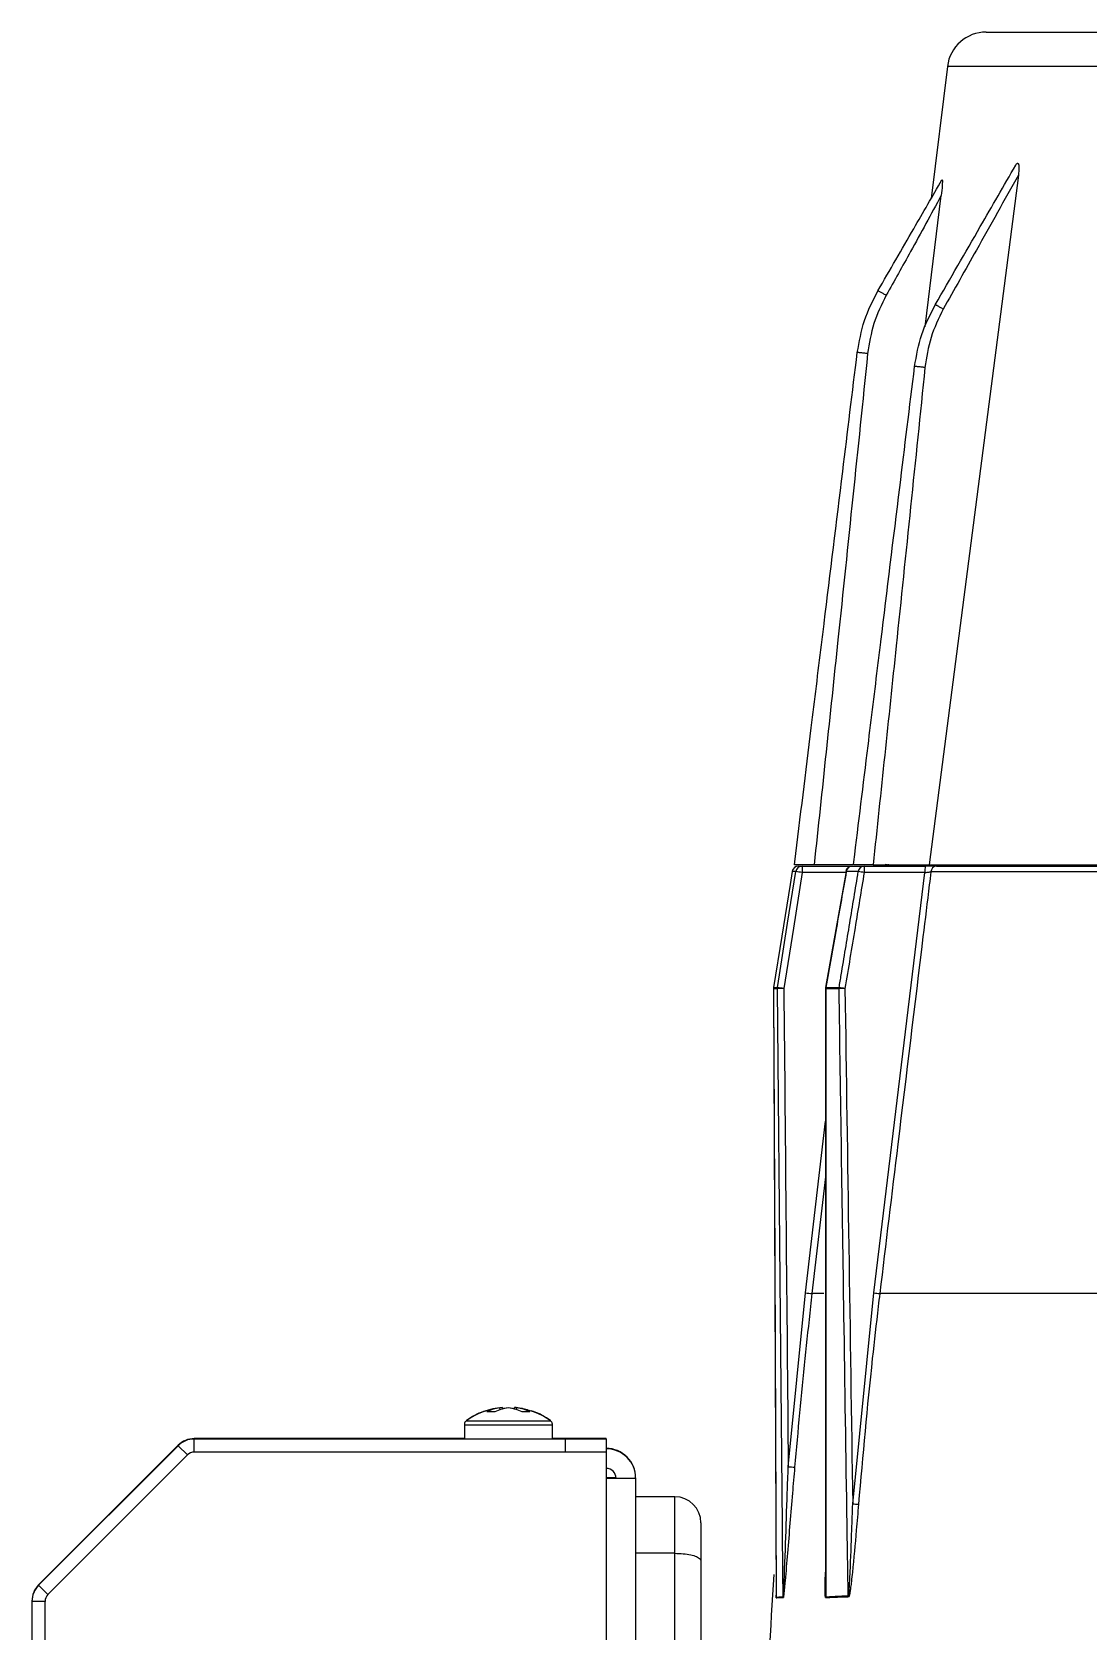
# Model space of a CAD drawing. Extents: x 12.3 to 108.7, y 1.1 to 80.4.
# Drawn here: x 42.884 to 46.12, y 69.043 to 73.943 of the extents above; entities that cross this region are included whole.
import ezdxf

# ---------------------------------------------------------------- set-up
doc = ezdxf.new("R2010")
doc.units = 0
doc.header["$MEASUREMENT"] = 0
doc.layers.add('OBJECT', color=7, linetype='CONTINUOUS')

msp = doc.modelspace()

# ---------------------------------------------------------------- linework, layer by layer
at = {"layer": 'OBJECT'}
for p, q in [((45.8085, 73.9432), (46.286, 73.9432)), ((45.6893, 73.8378), (45.6397, 73.4335)), ((46.2681, 73.8378), (45.6893, 73.8378)), ((45.9067, 73.5052), (45.633, 71.3932)), ((45.6214, 73.04), (45.6703, 73.4422)), ((45.398, 71.3932), (45.2809, 71.3932)), ((45.4617, 71.3932), (45.633, 71.3932)), ((45.633, 71.3932), (49.7653, 71.3932)), ((45.2135, 71.372), (45.2134, 71.372)), ((45.2245, 71.372), (45.2135, 71.372)), ((45.2332, 71.3889), (45.2441, 71.3889)), ((45.3783, 71.3692), (45.2439, 71.3692)), ((45.2441, 71.3889), (45.3978, 71.3889)), ((45.3788, 71.3722), (45.3156, 71.0169)), ((45.4163, 71.372), (45.3795, 71.372)), ((45.3978, 71.3889), (45.4343, 71.3889)), ((45.6206, 71.3692), (45.4342, 71.3692)), ((45.4343, 71.3889), (45.6207, 71.3889)), ((45.4642, 70.0817), (45.6206, 71.3692)), ((47.6792, 71.3712), (45.6386, 71.3712)), ((45.6563, 71.3889), (47.6792, 71.3889)), ((45.1562, 71.0133), (45.1561, 71.0134)), ((45.1685, 71.0133), (45.1562, 71.0133)), ((45.1565, 71.0166), (45.1564, 71.0166)), ((45.1565, 71.0166), (45.1687, 71.0166)), ((45.3573, 71.0133), (45.3166, 71.0133)), ((45.3168, 71.0166), (45.3575, 71.0166)), ((45.2549, 70.0817), (45.3153, 70.6073)), ((45.3153, 70.437), (45.2743, 70.0797)), ((45.2016, 69.5495), (45.2549, 70.0817)), ((45.3105, 70.0797), (45.2743, 70.0797)), ((45.399, 69.436), (45.4642, 70.0817)), ((47.6792, 70.0797), (45.482, 70.0797)), ((44.3187, 69.7242), (44.318, 69.73)), ((44.326, 69.7265), (44.3256, 69.731)), ((44.3256, 69.731), (44.326, 69.7265)), ((44.3439, 69.73), (44.3439, 69.73)), ((44.3623, 69.731), (44.3618, 69.7265)), ((44.3618, 69.7265), (44.3623, 69.731)), ((44.3691, 69.7242), (44.3699, 69.73)), ((44.2089, 69.6789), (44.2089, 69.6779)), ((44.2089, 69.6779), (44.2089, 69.6345)), ((44.2089, 69.6779), (44.4789, 69.6779)), ((44.2152, 69.6911), (44.2166, 69.6911)), ((44.2152, 69.6901), (44.4727, 69.6901)), ((44.2676, 69.7182), (44.2676, 69.7182)), ((44.4132, 69.7206), (44.4202, 69.7182)), ((44.4202, 69.7182), (44.4132, 69.7206)), ((44.4202, 69.7182), (44.4202, 69.7182)), ((44.4713, 69.6911), (44.4727, 69.6911)), ((44.4789, 69.6779), (44.4789, 69.6789)), ((44.4789, 69.6345), (44.4789, 69.6779)), ((43.3813, 69.6356), (43.3813, 69.6344)), ((44.2089, 69.6356), (43.3813, 69.6356)), ((44.5189, 69.6344), (43.3813, 69.6344)), ((43.3813, 69.5944), (43.3813, 69.6344)), ((43.6289, 69.6355), (43.5039, 69.6355)), ((43.5039, 69.6355), (43.5039, 69.6354)), ((43.5039, 69.6354), (43.6289, 69.6354)), ((43.6289, 69.6352), (43.5039, 69.6352)), ((43.5039, 69.6352), (43.5039, 69.6351)), ((43.5039, 69.6351), (43.6289, 69.6351)), ((43.6289, 69.635), (43.5039, 69.635)), ((43.5039, 69.635), (43.5039, 69.6348)), ((43.5039, 69.6348), (43.6289, 69.6348)), ((43.6289, 69.6347), (43.5039, 69.6347)), ((43.5039, 69.6347), (43.5039, 69.6345)), ((43.5039, 69.6345), (43.6289, 69.6345)), ((43.6289, 69.6354), (43.6289, 69.6355)), ((43.6289, 69.6351), (43.6289, 69.6352)), ((43.6289, 69.6348), (43.6289, 69.635)), ((43.6289, 69.6345), (43.6289, 69.6347)), ((43.9339, 69.6355), (43.8089, 69.6355)), ((43.8089, 69.6355), (43.8089, 69.6354)), ((43.8089, 69.6354), (43.9339, 69.6354)), ((43.9339, 69.6352), (43.8089, 69.6352)), ((43.8089, 69.6352), (43.8089, 69.6351)), ((43.8089, 69.6351), (43.9339, 69.6351)), ((43.9339, 69.635), (43.8089, 69.635)), ((43.8089, 69.635), (43.8089, 69.6348)), ((43.8089, 69.6348), (43.9339, 69.6348)), ((43.9339, 69.6347), (43.8089, 69.6347)), ((43.8089, 69.6347), (43.8089, 69.6345)), ((43.8089, 69.6345), (43.9339, 69.6345)), ((43.9339, 69.6354), (43.9339, 69.6355)), ((43.9339, 69.6351), (43.9339, 69.6352)), ((43.9339, 69.6348), (43.9339, 69.635)), ((43.9339, 69.6345), (43.9339, 69.6347)), ((44.2089, 69.6345), (44.4789, 69.6345)), ((44.5189, 69.6356), (44.4789, 69.6356)), ((44.6439, 69.6356), (44.5189, 69.6356)), ((44.5189, 69.6344), (44.6439, 69.6345)), ((44.5189, 69.5944), (44.5189, 69.6344)), ((44.6439, 69.6345), (44.6439, 69.6356)), ((44.6439, 69.6345), (44.6439, 69.5945)), ((43.3318, 69.6151), (42.9044, 69.1877)), ((43.3318, 69.6139), (42.9044, 69.1865)), ((42.9327, 69.1582), (43.3601, 69.5857)), ((43.3318, 69.6151), (43.3318, 69.6139)), ((43.3601, 69.5857), (43.3318, 69.6139)), ((44.5189, 69.5944), (43.3813, 69.5944)), ((44.6439, 69.5945), (44.5189, 69.5944)), ((44.6439, 69.6045), (44.6439, 69.5145)), ((44.6739, 69.5156), (44.6439, 69.5156)), ((44.6439, 69.5145), (44.6439, 65.6945)), ((44.6739, 69.5145), (44.7339, 69.5145)), ((44.7339, 69.5156), (44.7339, 69.5145)), ((44.7339, 69.5145), (44.7339, 65.6945)), ((44.8539, 69.4575), (44.7339, 69.4575)), ((44.8539, 69.2845), (44.8539, 69.4575)), ((44.9339, 69.3775), (44.9339, 69.2603)), ((44.8539, 69.2845), (44.7339, 69.2845)), ((44.8539, 68.9232), (44.8539, 69.2845)), ((44.9339, 69.2603), (44.9339, 68.9454)), ((42.9044, 69.1877), (42.9044, 69.1865)), ((42.9327, 69.1582), (42.9044, 69.1865)), ((42.8839, 69.1382), (42.8839, 69.137)), ((42.9239, 69.137), (42.8839, 69.137)), ((42.8839, 69.137), (42.8839, 66.0319)), ((42.9239, 66.0319), (42.9239, 69.137)), ((45.1858, 69.1517), (45.1856, 69.1703)), ((45.3853, 69.1551), (45.385, 69.1723))]:
    msp.add_line(p, q, dxfattribs=at)
at = {"layer": 'OBJECT', "flags": 128}
for points in [[(45.2135, 71.372), (45.2072, 71.3325), (45.1818, 71.1745), (45.1565, 71.0166)], [(45.1687, 71.0166), (45.1749, 71.0561), (45.1997, 71.2141), (45.2245, 71.372)], [(45.2439, 71.3692), (45.2172, 71.1993), (45.1881, 71.0138)], [(45.3795, 71.372), (45.3783, 71.3723), (45.3781, 71.3724)], [(45.5093, 71.3891), (45.5091, 71.389), (45.5069, 71.3889)], [(45.1561, 71.0134), (45.1583, 70.5438), (45.1649, 69.1494)], [(45.1562, 71.0133), (45.1564, 70.9733), (45.1572, 70.8134), (45.1601, 70.1735), (45.1649, 69.1498)], [(45.1856, 69.1703), (45.1852, 69.2103), (45.1837, 69.3702), (45.1777, 70.0101), (45.1685, 71.0133)], [(45.3152, 71.0135), (45.3153, 70.5447), (45.3157, 69.1838)], [(45.3166, 71.0133), (45.3154, 71.0134), (45.3152, 71.0135)], [(45.3168, 71.0166), (45.3157, 71.0169), (45.3155, 71.0169)], [(45.3166, 71.0133), (45.3166, 70.9733), (45.3166, 70.8134), (45.3167, 70.1735), (45.3169, 69.1509)], [(44.3256, 69.731), (44.3256, 69.7302), (44.3257, 69.7293), (44.3258, 69.728), (44.326, 69.7265), (44.326, 69.7265)], [(44.326, 69.7265), (44.326, 69.7266), (44.3258, 69.728), (44.3257, 69.7293), (44.3256, 69.7302), (44.3256, 69.731)], [(44.3618, 69.7265), (44.3618, 69.7265), (44.362, 69.728), (44.3621, 69.7293), (44.3622, 69.7302), (44.3623, 69.731)], [(44.3623, 69.731), (44.3622, 69.7302), (44.3621, 69.7293), (44.362, 69.728), (44.3618, 69.7266), (44.3618, 69.7265)], [(44.2676, 69.7182), (44.2674, 69.7185), (44.2673, 69.7186), (44.2672, 69.7187), (44.2672, 69.7188), (44.2672, 69.7187), (44.2673, 69.7186), (44.2674, 69.7185), (44.2676, 69.7182)], [(44.4202, 69.7182), (44.4204, 69.7185), (44.4205, 69.7186), (44.4206, 69.7187), (44.4206, 69.7188), (44.4206, 69.7187), (44.4205, 69.7186), (44.4204, 69.7185), (44.4202, 69.7182)], [(44.6739, 69.5156), (44.6615, 69.5156), (44.6439, 69.5156)], [(44.6439, 69.5145), (44.6615, 69.5145), (44.6784, 69.5145), (44.6939, 69.5145), (44.7076, 69.5145), (44.7187, 69.5145), (44.7271, 69.5145), (44.7322, 69.5145), (44.7339, 69.5145)], [(44.6439, 69.5145), (44.6498, 69.5145), (44.6554, 69.5145), (44.6606, 69.5145), (44.6651, 69.5145), (44.6689, 69.5145), (44.6716, 69.5145), (44.6733, 69.5145), (44.6739, 69.5145)]]:
    msp.add_lwpolyline(points, dxfattribs=at)
at = {"layer": 'OBJECT'}
for centre, radius, start, end in [((45.8085, 73.8232), 0.12, 90, 173), ((45.4965, 71.4039), 0.015, 270, 306.2387), ((45.499, 71.3782), 0.015, 46.401, 89.9984), ((45.4992, 71.3784), 0.0149, 45.1036, 89.9158), ((45.499, 71.3782), 0.015, 64.8103, 88.3539), ((45.5068, 71.3784), 0.0148, 45.0142, 89.8594), ((45.2332, 71.3689), 0.02, 90, 170.8781), ((45.2332, 71.369), 0.0199, 90.1518, 171.2612), ((45.2442, 71.369), 0.0199, 90.254, 171.4106), ((45.1747, 70.9539), 0.421, 80.5397, 83.2019), ((45.8042, 71.3741), 0.5603, 178.4863, 180.496), ((45.3978, 71.3689), 0.02, 90, 169.99), ((45.3984, 71.3698), 0.019, 91.8115, 173.5332), ((45.4351, 71.37), 0.0189, 92.2173, 174.042), ((45.3268, 70.735), 0.6433, 80.3872, 81.9961), ((45.9934, 71.3741), 0.5593, 178.4845, 180.4978), ((46.1809, 71.3741), 0.5603, 178.4863, 180.496), ((45.6573, 71.3702), 0.0187, 92.9954, 176.9666), ((45.1761, 71.0135), 0.02, 170.8872, 180.2624), ((45.1764, 71.0135), 0.0202, 171.0991, 180.3602), ((45.1887, 71.0135), 0.0202, 171.1441, 180.3667), ((45.1877, 70.6296), 0.3843, 89.936, 92.861), ((45.1188, 70.5978), 0.4218, 80.5431, 83.2011), ((45.3352, 71.0135), 0.02, 170.0437, 180.0068), ((45.3381, 71.0135), 0.0215, 171.6534, 180.3469), ((45.3791, 71.0135), 0.0218, 171.7942, 180.3453), ((45.3817, 70.4324), 0.5815, 90.6185, 92.4059), ((45.2683, 70.3797), 0.6431, 80.4133, 82.0279), ((45.3077, 70.5076), 0.4292, 262.9362, 265.5385), ((45.5443, 70.7257), 0.649, 262.9097, 264.4833), ((44.3439, 69.5107), 0.2208, 96.7602, 125.6682), ((44.3439, 69.5101), 0.2217, 94.745, 110.1217), ((44.3439, 69.5101), 0.2216, 94.744, 110.1216), ((44.3315, 69.6184), 0.1124, 96.8969, 118.4613), ((44.3593, 69.6048), 0.1261, 96.9992, 116.9731), ((44.3582, 69.6099), 0.121, 96.7609, 109.0129), ((44.3286, 69.6048), 0.1261, 63.027, 83.0009), ((44.3297, 69.6102), 0.1207, 70.971, 83.2555), ((44.3439, 69.51), 0.2217, 74.6559, 85.2542), ((44.3439, 69.51), 0.2217, 74.6407, 85.254), ((44.3439, 69.5107), 0.2208, 54.3318, 83.2398), ((44.3564, 69.6184), 0.1124, 61.5387, 83.1031), ((44.3439, 69.5117), 0.2208, 110.3311, 125.6682), ((44.29, 69.5828), 0.135, 84.8439, 95.1367), ((44.3979, 69.5828), 0.135, 84.8633, 95.1561), ((44.3439, 69.5117), 0.2208, 54.3318, 69.6689), ((43.3813, 69.5656), 0.07, 89.9994, 134.9999), ((43.3813, 69.5644), 0.07, 90.0005, 134.9995), ((43.3813, 69.5644), 0.03, 89.9993, 135.0001), ((44.6439, 69.5156), 0.09, 359.9998, 90.0002), ((44.6439, 69.5145), 0.09, 360, 90.0002), ((44.6439, 69.5145), 0.03, 360, 90.0006), ((45.2413, 69.9703), 0.4226, 264.6177, 267.2619), ((44.8539, 69.3775), 0.08, 0, 90), ((45.4522, 70.0641), 0.6303, 265.1546, 266.7806), ((42.9539, 69.1382), 0.07, 134.9993, 180.0005), ((42.9539, 69.137), 0.07, 134.9997, 180.0003), ((63.561, 67.9527), 18.4468, 176.06315, 179.15697), ((42.9539, 69.137), 0.03, 134.9989, 180.0004)]:
    msp.add_arc(centre, radius, start, end, dxfattribs=at)
for centre, major_axis, start_param, end_param in [((47.7091, 159.6646), (0.0272, 178.2838), 2.091219, 2.100712), ((47.71, 202.7003), (0.0296, 194.2345), 2.315806, 2.326914)]:
    msp.add_ellipse(centre, major_axis=major_axis, ratio=0.016211, start_param=start_param, end_param=end_param, dxfattribs=at)
for points, knots in [([(45.652, 73.1081), (45.6981, 73.1878), (45.7803, 73.3301), (45.8624, 73.4725), (45.8986, 73.5352)], [0, 0, 0, 0, 0.559998, 1, 1, 1, 1]), ([(45.9067, 73.5052), (45.8639, 73.4284), (45.7875, 73.2913), (45.7103, 73.1547), (45.6763, 73.0945)], [0, 0, 0, 0, 0.560013, 1, 1, 1, 1]), ([(45.8986, 73.5352), (45.8995, 73.5366), (45.9009, 73.5389), (45.903, 73.5408), (45.9047, 73.5414), (45.906, 73.5407), (45.9071, 73.5389), (45.9081, 73.5351), (45.9088, 73.5238), (45.9076, 73.5132), (45.9067, 73.5052)], [0, 0, 0, 0, 0.113364, 0.188717, 0.241996, 0.295665, 0.342489, 0.417959, 0.560437, 1, 1, 1, 1]), ([(45.4764, 73.1508), (45.513, 73.2141), (45.5784, 73.3273), (45.6437, 73.4405), (45.6725, 73.4903)], [0, 0, 0, 0, 0.560003, 1, 1, 1, 1]), ([(45.6725, 73.4903), (45.6727, 73.4906), (45.6731, 73.4911), (45.6735, 73.4905), (45.6739, 73.4883), (45.6739, 73.4829), (45.6731, 73.4675), (45.6715, 73.453), (45.6703, 73.4422)], [0, 0, 0, 0, 0.05238, 0.104942, 0.166384, 0.263154, 0.457421, 1, 1, 1, 1]), ([(45.6703, 73.4422), (45.6391, 73.385), (45.5834, 73.2829), (45.5266, 73.1814), (45.5016, 73.1368)], [0, 0, 0, 0, 0.560034, 1, 1, 1, 1]), ([(45.4132, 72.9617), (45.419, 72.9948), (45.4305, 73.061), (45.4611, 73.1208), (45.4764, 73.1508)], [0, 0, 0, 0, 0.499957, 1, 1, 1, 1]), ([(45.5016, 73.1368), (45.4876, 73.1084), (45.4598, 73.0518), (45.4499, 72.9895), (45.4449, 72.9583)], [0, 0, 0, 0, 0.500727, 1, 1, 1, 1]), ([(45.5016, 73.1368), (45.4984, 73.1386), (45.4936, 73.1413), (45.4878, 73.1446), (45.4837, 73.1469), (45.4805, 73.1487), (45.4774, 73.1504), (45.4768, 73.1506), (45.4764, 73.1508)], [0, 0, 0, 0, 0.239578, 0.368437, 0.5, 0.631562, 0.760424, 1, 1, 1, 1]), ([(45.5888, 72.919), (45.5946, 72.9521), (45.6061, 73.0183), (45.6367, 73.0781), (45.652, 73.1081)], [0, 0, 0, 0, 0.499961, 1, 1, 1, 1]), ([(45.6763, 73.0945), (45.6732, 73.0963), (45.6686, 73.099), (45.663, 73.1022), (45.6591, 73.1043), (45.656, 73.1061), (45.6529, 73.1077), (45.6524, 73.1079), (45.652, 73.1081)], [0, 0, 0, 0, 0.239573, 0.368433, 0.499997, 0.631558, 0.760422, 1, 1, 1, 1]), ([(45.6763, 73.0945), (45.6625, 73.0661), (45.6349, 73.0092), (45.6253, 72.9468), (45.6205, 72.9156)], [0, 0, 0, 0, 0.501105, 1, 1, 1, 1]), ([(45.4449, 72.9583), (45.4147, 72.6661), (45.3607, 72.1444), (45.3053, 71.6227), (45.2809, 71.3932)], [0, 0, 0, 0, 0.560008, 1, 1, 1, 1]), ([(45.3114, 72.1324), (45.3304, 72.2872), (45.3643, 72.5636), (45.3982, 72.8401), (45.4132, 72.9617)], [0, 0, 0, 0, 0.560058, 1, 1, 1, 1]), ([(45.4449, 72.9583), (45.441, 72.9588), (45.4348, 72.9596), (45.4274, 72.9604), (45.4223, 72.961), (45.4182, 72.9614), (45.4143, 72.9617), (45.4136, 72.9617), (45.4132, 72.9617)], [0, 0, 0, 0, 0.239486, 0.368379, 0.5, 0.63162, 0.760514, 1, 1, 1, 1]), ([(45.6205, 72.9156), (45.5913, 72.6314), (45.539, 72.1239), (45.4854, 71.6165), (45.4617, 71.3932)], [0, 0, 0, 0, 0.560008, 1, 1, 1, 1]), ([(45.4853, 72.0764), (45.5046, 72.2337), (45.5391, 72.5146), (45.5736, 72.7954), (45.5888, 72.919)], [0, 0, 0, 0, 0.560064, 1, 1, 1, 1]), ([(45.6205, 72.9156), (45.6165, 72.9161), (45.6104, 72.9169), (45.603, 72.9177), (45.5979, 72.9183), (45.5938, 72.9187), (45.5899, 72.919), (45.5892, 72.919), (45.5888, 72.919)], [0, 0, 0, 0, 0.239485, 0.368379, 0.499999, 0.63162, 0.760514, 1, 1, 1, 1]), ([(45.2214, 71.4001), (45.2215, 71.4007), (45.2384, 71.5382), (45.2658, 71.7604), (45.2955, 72.0033), (45.3086, 72.1099), (45.3113, 72.1317), (45.3114, 72.1324)], [0, 0, 0, 0, 0.002275, 0.563506, 0.91051, 0.997261, 1, 1, 1, 1]), ([(45.4023, 71.4001), (45.4023, 71.4007), (45.4169, 71.5196), (45.442, 71.7232), (45.4695, 71.9474), (45.4826, 72.0539), (45.4852, 72.0758), (45.4853, 72.0764)], [0, 0, 0, 0, 0.002464, 0.527442, 0.903158, 0.997088, 1, 1, 1, 1]), ([(45.2206, 71.3932), (45.2208, 71.3945), (45.221, 71.3968), (45.2213, 71.3991), (45.2214, 71.4001)], [0, 0, 0, 0, 0.560017, 1, 1, 1, 1]), ([(45.2809, 71.3932), (45.2741, 71.3932), (45.2604, 71.3932), (45.2422, 71.3932), (45.2286, 71.3932), (45.2216, 71.3932), (45.2209, 71.3932), (45.2206, 71.3932)], [0, 0, 0, 0, 0.217203, 0.434333, 0.650167, 0.864391, 1, 1, 1, 1]), ([(45.4014, 71.3932), (45.4016, 71.3945), (45.4019, 71.3968), (45.4022, 71.3991), (45.4023, 71.4001)], [0, 0, 0, 0, 0.56004, 1, 1, 1, 1]), ([(45.4617, 71.3932), (45.4549, 71.3932), (45.4412, 71.3932), (45.4231, 71.3932), (45.4094, 71.3932), (45.4024, 71.3932), (45.4017, 71.3932), (45.4014, 71.3932)], [0, 0, 0, 0, 0.2172025, 0.4343319, 0.6501656, 0.8643895, 1, 1, 1, 1]), ([(45.5053, 71.3921), (45.5053, 71.3922), (45.5038, 71.393), (45.502, 71.3931), (45.5002, 71.3932)], [0, 0, 0, 0, 0.045721, 1, 1, 1, 1]), ([(45.3795, 71.372), (45.3693, 71.3146), (45.3484, 71.1961), (45.3276, 71.0776), (45.3168, 71.0166)], [0, 0, 0, 0, 0.484698, 1, 1, 1, 1]), ([(45.3575, 71.0166), (45.3596, 71.0297), (45.3705, 71.0955), (45.3901, 71.214), (45.4076, 71.3193), (45.4163, 71.372)], [0, 0, 0, 0, 0.111021, 0.555109, 1, 1, 1, 1]), ([(45.4342, 71.3692), (45.4248, 71.3128), (45.4052, 71.1943), (45.3856, 71.0758), (45.3754, 71.0138)], [0, 0, 0, 0, 0.476645, 1, 1, 1, 1]), ([(45.6386, 71.3712), (45.637, 71.358), (45.6289, 71.2918), (45.5951, 71.0139), (45.5445, 70.5966), (45.5004, 70.2323), (45.482, 70.0797)], [0, 0, 0, 0, 0.030743, 0.153716, 0.645609, 1, 1, 1, 1]), ([(45.6206, 71.3692), (45.6229, 71.3695), (45.6275, 71.37), (45.6336, 71.3707), (45.637, 71.371), (45.6383, 71.3712), (45.6386, 71.3712)], [0, 0, 0, 0, 0.313016, 0.624258, 0.931848, 1, 1, 1, 1]), ([(45.6563, 71.3889), (45.6558, 71.3889), (45.6532, 71.3889), (45.6464, 71.3889), (45.6344, 71.3889), (45.6253, 71.3889), (45.6207, 71.3889)], [0, 0, 0, 0, 0.068826, 0.378303, 0.689178, 1, 1, 1, 1]), ([(45.385, 69.1723), (45.3848, 69.1856), (45.3838, 69.2522), (45.3795, 69.5322), (45.3704, 70.1325), (45.3622, 70.6796), (45.3573, 71.0133)], [0, 0, 0, 0, 0.0217205, 0.1086027, 0.4561311, 1, 1, 1, 1]), ([(45.2743, 70.0797), (45.2728, 70.0665), (45.2652, 70.0003), (45.2459, 69.8232), (45.2311, 69.6591), (45.2211, 69.5482)], [0, 0, 0, 0, 0.074863, 0.374316, 1, 1, 1, 1]), ([(45.482, 70.0797), (45.4804, 70.0665), (45.4724, 70.0003), (45.4479, 69.7856), (45.43, 69.5836), (45.4168, 69.4348)], [0, 0, 0, 0, 0.061696, 0.30848, 1, 1, 1, 1]), ([(44.2098, 69.6833), (44.2094, 69.6823), (44.2089, 69.6809), (44.2089, 69.6794), (44.2089, 69.6789)], [0, 0, 0, 0, 0.6961527, 1, 1, 1, 1]), ([(44.2163, 69.6906), (44.215, 69.6898), (44.2121, 69.6878), (44.2094, 69.6832), (44.2091, 69.6796), (44.209, 69.678)], [0, 0, 0, 0, 0.297321, 0.686281, 1, 1, 1, 1]), ([(44.4787, 69.678), (44.4787, 69.6792), (44.4787, 69.6821), (44.4768, 69.6858), (44.4744, 69.6889), (44.4724, 69.6902), (44.4715, 69.6908)], [0, 0, 0, 0, 0.234281, 0.544279, 0.797913, 1, 1, 1, 1]), ([(44.4787, 69.6788), (44.4788, 69.6795), (44.479, 69.6807), (44.4785, 69.6818), (44.4783, 69.6823)], [0, 0, 0, 0, 0.5313103, 1, 1, 1, 1]), ([(45.1861, 69.1501), (45.1862, 69.1506), (45.1863, 69.1522), (45.1865, 69.1554), (45.1896, 69.209), (45.1935, 69.3146), (45.1976, 69.4445), (45.2006, 69.523), (45.2016, 69.5495)], [0, 0, 0, 0, 0.004015, 0.013418, 0.024422, 0.411876, 0.800842, 1, 1, 1, 1]), ([(45.2211, 69.5482), (45.2188, 69.5216), (45.2114, 69.4339), (45.2019, 69.3176), (45.1932, 69.2143), (45.1893, 69.1702), (45.1873, 69.154), (45.1868, 69.1511), (45.1866, 69.1497), (45.1865, 69.1494)], [0, 0, 0, 0, 0.198719, 0.656856, 0.869121, 0.975838, 0.987405, 0.997669, 1, 1, 1, 1]), ([(45.3865, 69.1526), (45.3865, 69.1529), (45.3867, 69.1544), (45.3871, 69.1576), (45.3876, 69.1632), (45.3882, 69.1714), (45.389, 69.1838), (45.39, 69.2028), (45.3928, 69.261), (45.3957, 69.3399), (45.3981, 69.4095), (45.399, 69.436)], [0, 0, 0, 0, 0.003442, 0.01606, 0.034787, 0.062569, 0.103866, 0.165964, 0.2642, 0.719263, 1, 1, 1, 1]), ([(45.4168, 69.4348), (45.4146, 69.4082), (45.4089, 69.3386), (45.4019, 69.2596), (45.3955, 69.2015), (45.3931, 69.1825), (45.3913, 69.1701), (45.39, 69.1618), (45.3889, 69.1563), (45.3882, 69.1532), (45.3878, 69.1519), (45.3878, 69.1518)], [0, 0, 0, 0, 0.27982, 0.734081, 0.832555, 0.895072, 0.936912, 0.965337, 0.984794, 0.998231, 1, 1, 1, 1]), ([(44.8539, 69.2845), (44.8627, 69.2842), (44.8802, 69.2838), (44.9036, 69.28), (44.9217, 69.2744), (44.9318, 69.2675), (44.9339, 69.2626), (44.9339, 69.2603), (44.9339, 69.2603)], [0, 0, 0, 0, 0.2046142, 0.409129, 0.616516, 0.8308199, 0.9963121, 1, 1, 1, 1]), ([(45.3158, 69.1489), (45.3156, 69.1506), (45.3142, 69.1603), (45.3143, 69.1871), (45.3151, 69.2114), (45.3156, 69.2266)], [0, 0, 0, 0, 0.075285, 0.421381, 1, 1, 1, 1]), ([(45.1647, 69.1483), (45.1647, 69.1486), (45.1647, 69.1506), (45.1647, 69.1532), (45.1648, 69.1556), (45.1648, 69.1557)], [0, 0, 0, 0, 0.1297753, 0.9657144, 1, 1, 1, 1]), ([(45.1647, 69.1483), (45.1655, 69.1483), (45.1701, 69.1486), (45.1773, 69.1489), (45.185, 69.1493), (45.1865, 69.1494)], [0, 0, 0, 0, 0.132617, 0.829279, 1, 1, 1, 1]), ([(45.1649, 69.1489), (45.1649, 69.1487), (45.1649, 69.1485), (45.1648, 69.1483), (45.1647, 69.1483), (45.1647, 69.1483)], [0, 0, 0, 0, 0.269969, 0.749719, 1, 1, 1, 1]), ([(45.1649, 69.1498), (45.1662, 69.1499), (45.1689, 69.1502), (45.1754, 69.1508), (45.1816, 69.1513), (45.1858, 69.1517)], [0, 0, 0, 0, 0.236143, 0.485091, 1, 1, 1, 1]), ([(45.1649, 69.1498), (45.1649, 69.1497), (45.1649, 69.1494), (45.1649, 69.1491), (45.1649, 69.1489)], [0, 0, 0, 0, 0.13406, 1, 1, 1, 1]), ([(45.1858, 69.1517), (45.1858, 69.1516), (45.1859, 69.1511), (45.186, 69.1506), (45.1861, 69.1501)], [0, 0, 0, 0, 0.077598, 1, 1, 1, 1]), ([(45.1865, 69.1494), (45.1865, 69.1494), (45.1863, 69.1495), (45.1862, 69.1499), (45.1861, 69.15), (45.1861, 69.1501)], [0, 0, 0, 0, 0.657045, 0.945773, 1, 1, 1, 1]), ([(45.3157, 69.1838), (45.3157, 69.1833), (45.3155, 69.1737), (45.3157, 69.1625), (45.3162, 69.1516), (45.3165, 69.1497), (45.3165, 69.1495)], [0, 0, 0, 0, 0.049505, 0.820727, 0.977761, 1, 1, 1, 1]), ([(45.3158, 69.1489), (45.3182, 69.149), (45.3355, 69.1497), (45.3593, 69.1506), (45.3823, 69.1515), (45.3878, 69.1518)], [0, 0, 0, 0, 0.1080709, 0.7863293, 1, 1, 1, 1]), ([(45.3165, 69.1495), (45.3165, 69.1494), (45.3163, 69.149), (45.3161, 69.1489), (45.3159, 69.1489), (45.3158, 69.1489)], [0, 0, 0, 0, 0.313115, 0.800787, 1, 1, 1, 1]), ([(45.3169, 69.1509), (45.3169, 69.1509), (45.3168, 69.1504), (45.3166, 69.1499), (45.3165, 69.1495)], [0, 0, 0, 0, 0.091626, 1, 1, 1, 1]), ([(45.3169, 69.1509), (45.3218, 69.1512), (45.3314, 69.1519), (45.3536, 69.1533), (45.3721, 69.1543), (45.3853, 69.1551)], [0, 0, 0, 0, 0.228404, 0.455766, 1, 1, 1, 1]), ([(45.3853, 69.1551), (45.3853, 69.155), (45.3856, 69.1542), (45.3861, 69.1534), (45.3865, 69.1526)], [0, 0, 0, 0, 0.049994, 1, 1, 1, 1]), ([(45.3878, 69.1518), (45.3875, 69.1518), (45.3871, 69.1518), (45.3867, 69.1523), (45.3865, 69.1526), (45.3865, 69.1526)], [0, 0, 0, 0, 0.595908, 0.927207, 1, 1, 1, 1])]:
    msp.add_open_spline(points, degree=3, knots=knots, dxfattribs=at)

doc.saveas('drawing.dxf')
